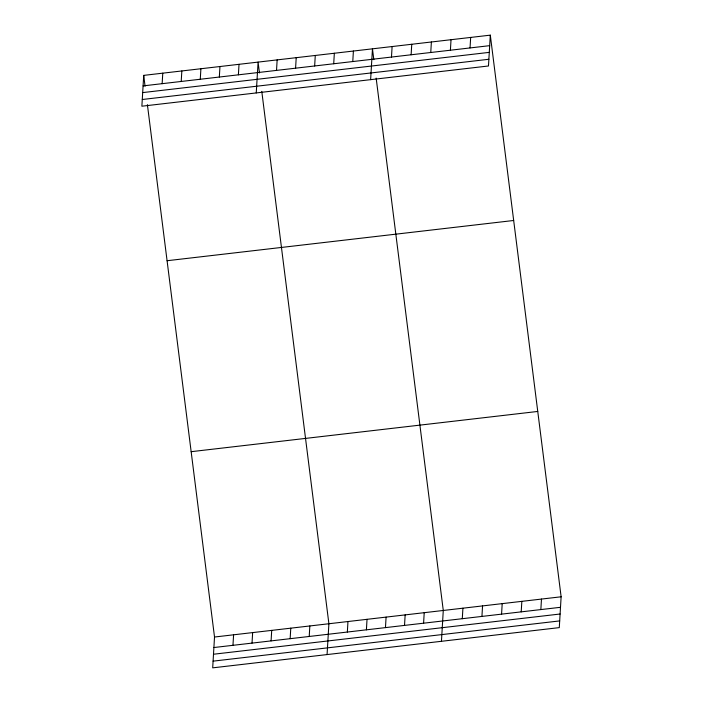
<?xml version="1.0" encoding="UTF-8"?>
<svg xmlns="http://www.w3.org/2000/svg" width="703" height="703" viewBox="0 0 703 703"><rect width="100%" height="100%" fill="white"/><g stroke="black" fill="none" stroke-linecap="round" stroke-linejoin="round"><path stroke-width="1.05" d="M143.711 75.379L141.874 106.206L488.48 65.977L490.307 35.15L143.711 75.379L145.073 86.223M162.147 83.683L162.771 73.174M181.207 81.469L181.84 70.959M200.276 79.254L200.9 68.745M219.336 77.04L219.96 66.53M238.396 74.826L239.02 64.316M147.402 104.65L214.52 637.023L212.693 667.85L559.289 627.621L561.126 596.794L490.307 35.15M256.252 92.928L258.089 62.11L259.451 72.945M232.965 645.319L233.589 634.809M276.525 70.405L277.149 59.896M252.026 643.104L252.649 632.595M295.585 68.191L296.209 57.681M271.086 640.899L271.709 630.389M314.654 65.977L315.278 55.467M290.154 638.684L290.778 628.174M333.714 63.762L334.338 53.252M309.215 636.47L309.838 625.96M352.774 61.548L353.398 51.038M327.071 654.572L328.899 623.746L261.78 91.372M370.63 79.659L372.467 48.832L373.829 59.667M347.344 632.041L347.967 621.531M391.483 57.057L392.107 46.547M366.404 629.835L367.028 619.325M411.123 54.781L411.747 44.271M385.464 627.621L386.088 617.111M430.763 52.497L431.387 41.987M404.524 625.406L405.156 614.897M450.403 50.221L451.027 39.711M423.593 623.192L424.217 612.682M470.043 47.936L470.667 37.426M441.449 641.294L443.277 610.468L376.158 78.095M462.293 618.702L462.917 608.192M481.933 616.417L482.557 605.907M501.573 614.141L502.197 603.631M521.213 611.856L521.837 601.355M540.853 609.58L541.477 599.07M143.087 85.889L489.683 45.66M142.691 92.594L489.288 52.365M142.278 99.501L488.875 59.272M167.077 260.725L513.673 220.487M191.154 451.686L537.751 411.448M214.52 637.023L561.126 596.794M213.897 647.533L560.493 607.304M213.501 654.238L560.098 614.009M213.088 661.145L559.685 620.916"/></g></svg>
